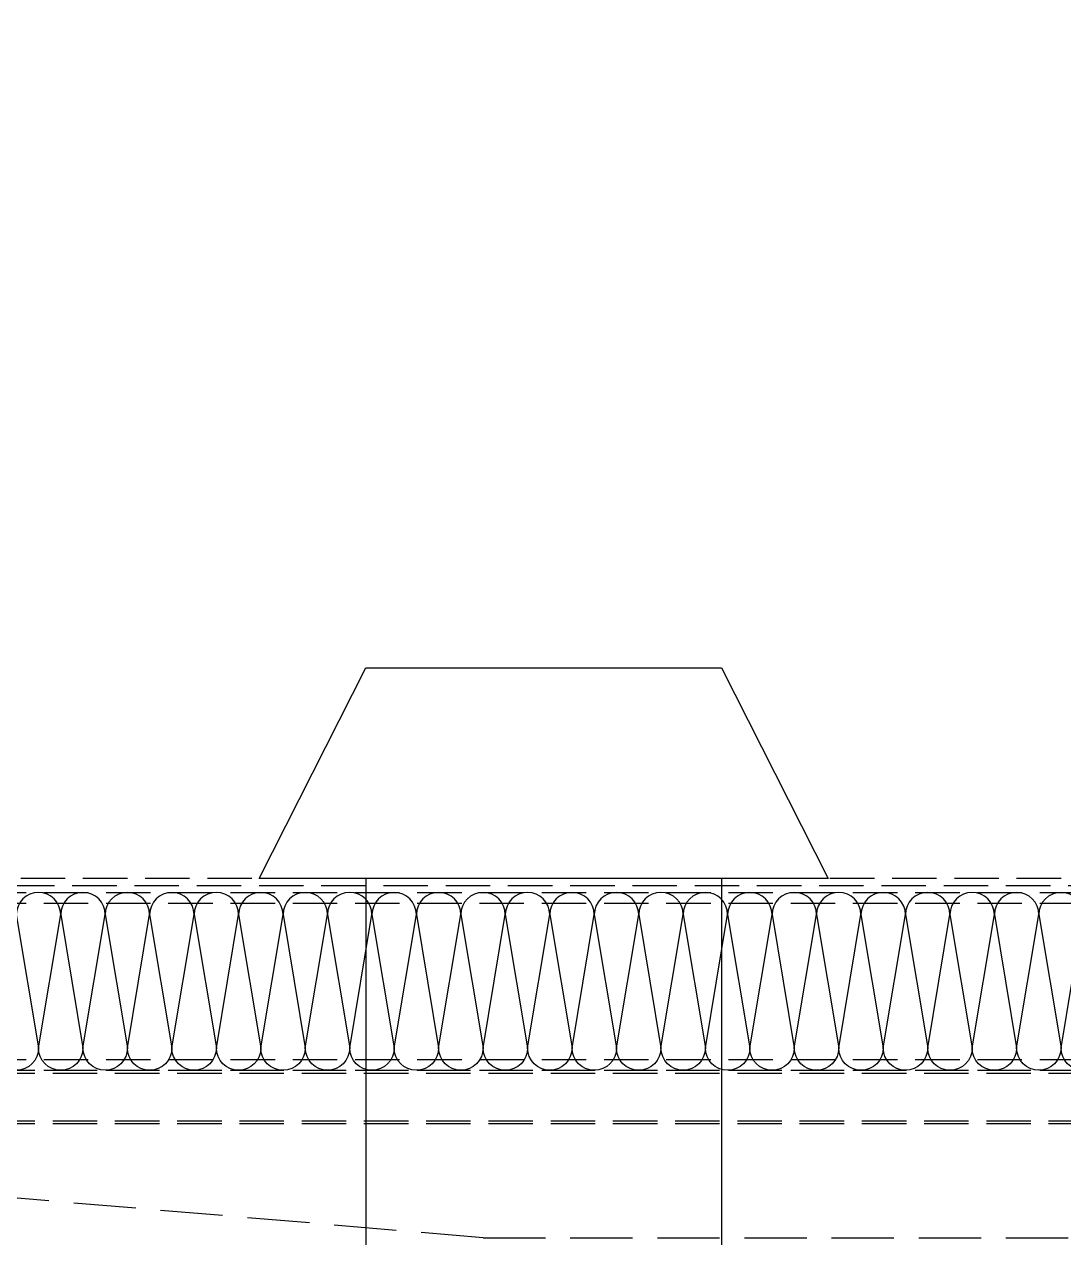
# Model space of a CAD drawing. Extents: x 220580 to 2027826, y -309201 to 71987.
# Drawn here: x 360846.6 to 361138.8, y -153579.4 to -153238.1 of the extents above; entities that cross this region are included whole.
import ezdxf

# ---------------------------------------------------------------- set-up
doc = ezdxf.new("R2010")
doc.units = 0
doc.linetypes.add('ZN-DASH', pattern=[0.35, 0.25, -0.1])
for name, color, linetype in [('!ZN6-虚线-8', 8, 'ZN-DASH'), ('A-LIN-V', 9, 'Continuous'), ('BWM', 8, 'Continuous')]:
    doc.layers.add(name, color=color, linetype=linetype)

# ---------------------------------------------------------------- blocks, each defined once
blk = doc.blocks.new('20250908100738', base_point=(-59332.14, -80635.9))
at = {"color": 8, "ltscale": 50}
for p, q in [((-60006.16, -80956.31), (-59306.16, -80956.31)), ((-59308.16, -80954.31), (-60004.16, -80954.31)), ((-60014.16, -80958.24), (-59248.16, -80958.24)), ((-60014.16, -80961.24), (-59298.16, -80961.24)), ((-60014.16, -81005.24), (-59298.16, -81005.24)), ((-60064.16, -81008.24), (-59248.16, -81008.24)), ((-60014.16, -81008.24), (-59248.16, -81008.24)), ((-60064.16, -81009.04), (-59248.16, -81009.04)), ((-60064.16, -81022.44), (-59248.16, -81022.44)), ((-60064.16, -81023.24), (-59248.16, -81023.24))]:
    blk.add_line(p, q, dxfattribs=at)
at = {"layer": 'A-LIN-V', "color": 8}
for points in [[(-59761.16, -80954.31), (-59731.16, -80895.05), (-59631.16, -80895.05), (-59601.16, -80954.31), (-59761.16, -80954.31)], [(-59731.16, -80954.31), (-59731.16, -81267.85)], [(-59631.16, -80954.31), (-59631.16, -81267.85)]]:
    blk.add_lwpolyline(points, dxfattribs=at)
at = {"layer": 'BWM', "color": 8}
blk.add_lwpolyline([(-59523.16, -81001.98, -1), (-59535.66, -81001.98), (-59529.41, -80964.49, 1), (-59541.91, -80964.49), (-59535.66, -81001.98, -1), (-59548.16, -81001.98), (-59541.91, -80964.49, 1), (-59554.41, -80964.49), (-59548.16, -81001.98, -1), (-59560.66, -81001.98), (-59554.41, -80964.49, 1), (-59566.91, -80964.49), (-59560.66, -81001.98, -1), (-59573.16, -81001.98), (-59566.91, -80964.49, 1), (-59579.41, -80964.49), (-59573.16, -81001.98, -1), (-59585.66, -81001.98), (-59579.41, -80964.49, 1), (-59591.91, -80964.49), (-59585.66, -81001.98, -1), (-59598.16, -81001.98), (-59591.91, -80964.49, 1), (-59604.41, -80964.49), (-59598.16, -81001.98, -1), (-59610.66, -81001.98), (-59604.41, -80964.49, 1), (-59616.91, -80964.49), (-59610.66, -81001.98, -1), (-59623.16, -81001.98), (-59616.91, -80964.49, 1), (-59629.41, -80964.49), (-59623.16, -81001.98, -1), (-59635.66, -81001.98), (-59629.41, -80964.49, 1), (-59641.91, -80964.49), (-59635.66, -81001.98, -1), (-59648.16, -81001.98), (-59641.91, -80964.49, 1), (-59654.41, -80964.49), (-59648.16, -81001.98, -1), (-59660.66, -81001.98), (-59654.41, -80964.49, 1), (-59666.91, -80964.49), (-59660.66, -81001.98, -1), (-59673.16, -81001.98), (-59666.91, -80964.49, 1), (-59679.41, -80964.49), (-59673.16, -81001.98, -1), (-59685.66, -81001.98), (-59679.41, -80964.49, 1), (-59691.91, -80964.49), (-59685.66, -81001.98, -1), (-59698.16, -81001.98), (-59691.91, -80964.49, 1), (-59704.41, -80964.49), (-59698.16, -81001.98, -1), (-59710.66, -81001.98), (-59704.41, -80964.49, 1), (-59716.91, -80964.49), (-59710.66, -81001.98, -1), (-59723.16, -81001.98), (-59716.91, -80964.49, 1), (-59729.41, -80964.49), (-59723.16, -81001.98, -1), (-59735.66, -81001.98), (-59729.41, -80964.49, 1), (-59741.91, -80964.49), (-59735.66, -81001.98, -1), (-59748.16, -81001.98), (-59741.91, -80964.49, 1), (-59754.41, -80964.49), (-59748.16, -81001.98, -1), (-59760.66, -81001.98), (-59754.41, -80964.49, 1), (-59766.91, -80964.49), (-59760.66, -81001.98, -1), (-59773.16, -81001.98), (-59766.91, -80964.49, 1), (-59779.41, -80964.49), (-59773.16, -81001.98, -1), (-59785.66, -81001.98), (-59779.41, -80964.49, 1), (-59791.91, -80964.49), (-59785.66, -81001.98, -1), (-59798.16, -81001.98), (-59791.91, -80964.49, 1), (-59804.41, -80964.49), (-59798.16, -81001.98, -1), (-59810.66, -81001.98), (-59804.41, -80964.49, 1), (-59816.91, -80964.49), (-59810.66, -81001.98, -1), (-59823.16, -81001.98), (-59816.91, -80964.49, 1), (-59829.41, -80964.49), (-59823.16, -81001.98, -1), (-59835.66, -81001.98)], format="xyb", dxfattribs=at)
blk = doc.blocks.new('20250829153651')
at = {"layer": '!ZN6-虚线-8', "color": 8, "linetype": 'ZN-DASH', "ltscale": 70}
for q in [(-4392.4, 12141.2), (230, 11800)]:
    blk.add_line((-370, 11800), q, dxfattribs=at)
blk.add_blockref('20250908100738', (-3.98, 12219.43), dxfattribs=at)

msp = doc.modelspace()

# ---------------------------------------------------------------- block references
at = {"ltscale": 30}
msp.add_blockref('20250829153651', (361345.56, -165379.35), dxfattribs=at)

doc.saveas('drawing.dxf')
